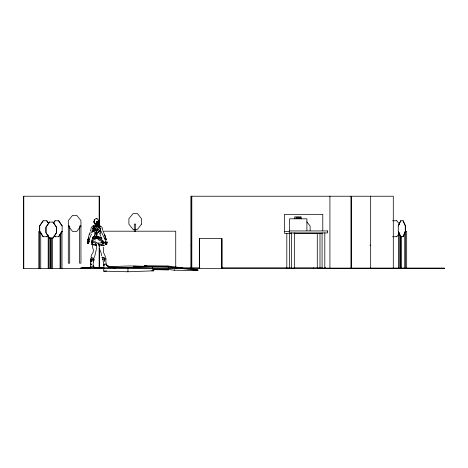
<?xml version="1.0" encoding="UTF-8"?>
<svg xmlns="http://www.w3.org/2000/svg" width="468" height="468" viewBox="0 0 468 468"><rect width="100%" height="100%" fill="white"/><g stroke="black" fill="none" stroke-linecap="round" stroke-linejoin="round"><path stroke-width="0.7" d="M96.642 233.573L96.654 232.192L96.63 236.083L96.993 232.181L96.66 236.147L96.747 232.233L96.396 231.432M96.56 235L96.554 235.983L96.847 233.631L96.507 233.62M88.902 240.049C87.557 238.715 88.265 240.259 88.042 239.382C88.627 240.768 87.153 238.949 88.388 240.102L88.902 240.049L88.704 239.616L89.031 239.827L88.668 240.125M152.72 266.579L152.679 269.65L168.597 269.808L168.638 266.731L133.392 266.274M96.478 245.051L96.291 249.567L94.431 257.499M88.042 242.974C88.674 242.032 86.545 242.828 87.697 242.576L88.405 242.196M93.916 228.01L94.811 227.015L93.91 227.974L94.15 231.169M105.224 258.681L105.99 258.798L105.867 261.881L106.546 264.946L106.177 264.256L107.447 265.853L108.213 265.999L106.716 265.725L108.213 265.999M99.842 227.062L100.175 226.202L99.778 228.6L100.404 229.384M98.14 229.876L97.742 230.431M96.104 227.419L95.753 225.956M103.293 247.046L103.492 252.404L105.511 256.838M106.768 244.372L106.792 243.927M98.391 223.306L98.338 224.359L98.888 222.142L98.456 221.85M90.64 266.953L90.798 258.816L94.091 259.512L93.062 264.098L93.577 266.052M90.95 266.918L90.985 266.198L90.997 267.333M103.095 245.53L103.124 245.092M182.924 267.907L167.866 266.005L144.208 265.707L144.167 266.427L167.825 266.725L177.144 267.901M167.825 266.725L167.866 266.005M186.51 268.357L197.982 269.808L197.941 270.527L174.277 270.223L174.324 269.51M98.818 221.967L98.976 222.774C98.689 222.259 99.696 222.119 98.485 220.843L98.73 221.124L98.303 221.382M96.051 233.585L96.156 232.175L95.94 233.643L96.379 236.147L96.086 235.03M88.212 239.873L88.042 239.382M97.011 221.294L96.683 223.891L97.011 221.294L97.683 222.499L96.338 223.61L96.484 223.09L97.619 222.622L95.747 223.213L96.232 223.435L95.747 223.213M87.3 242.629L87.838 243.056M106.289 244.004L106.347 243.301M96.367 226.214L95.741 226.214L96.367 225.839M98.719 222.189L98.561 223.025M87.311 242.055L87.264 242.447L87.978 242.471L87.896 243.003L88.054 242.447L88.089 242.927M91.096 256.721L91.693 254.668L93.097 252.492L93.413 250.14L92.594 247.32L92.465 242.319L95.127 242.88L96.853 242.5M96.56 235L96.443 236.007L96.232 235.006L96.455 236.1L96.426 235.006M98.409 226.974L98.602 225.81L100 225.734L100.281 226.255M95.776 230.045C94.981 231.66 94.355 229.022 94.758 228.156L95.7 227.98L95.776 230.045L95.601 228.127M100.164 230.426L100 231.642L99.795 230.431L100.561 230.197M87.896 239.78L89.207 234.468M98.479 223.09L98.637 221.908L98.742 222.569M96.156 232.175L95.952 233.596L96.396 236.012L96.624 232.157L96.531 236.106L96.385 232.216L96.309 235.082L96.11 233.649M99.257 231.432L98.274 232.461L99.017 231.841L99.473 230.057M89.131 239.54L88.505 239.598L89.131 239.54L91.453 234.17M95.32 224.95L94.998 223.956M92.875 226.196L93.114 229.542L92.483 228.524L92.506 228.916M92.962 230.01L92.717 231.391L91.769 232.918M107.084 242.313L106.944 243.097L106.932 241.576M87.481 241.593L87.785 239.961M94.32 222.452L94.255 221.861L94.302 222.347M106.242 242.81L106.277 242.336M88.405 238.557L88.639 237.557M100.655 235.814L99.924 233.889L100.521 231.397M99.912 233.936L100.146 232.97M90.675 230.654L91.231 227.735L91.921 226.764M105.212 239.546C106.926 238.253 105.961 240.915 105.651 239.71L105.335 240.025M87.264 242.447C89.113 242.658 86.522 242.254 87.703 242.599L87.797 243.138L87.908 242.471L87.984 242.845M87.797 243.138L87.99 242.447M92.483 242.009L91.716 244.512L92.477 242.535M89.774 233.421L90.189 232.081M95.49 244.296L95.946 242.839M95.683 230.04L95.525 230.525L94.846 230.069M106.458 243.067L106.61 242.617M105.745 243.857L105.23 243.851L105.867 243.81M105.75 243.506L107.014 242.699L106.371 243.015M92.459 231.414L92.799 230.478M94.238 221.972L94.138 222.581L93.852 221.943L94.384 220.598M105.633 242.067L105.815 241.599M402.983 236.72L405.276 231.321L405.276 225.927L402.983 220.761M405.51 231.321L403.217 236.72L400.62 236.72L398.28 231.362L398.28 225.927L400.62 220.761L403.217 220.761L405.51 225.927L405.51 268.462M101.205 237.042L95.729 236.656M400.854 220.761L398.28 225.927M92.407 244.641L94.39 245.162L96.595 244.975M89.417 234.585L90.008 233.333M106.622 243.512L106.599 242.564L106.008 242.295L106.248 242.927L106.008 242.295M94.255 235.656L94.805 234.023L94.536 233.128M104.387 264.59L104.744 263.87M93.29 261.115L94.091 259.512L93.068 259.12M98.496 232.064L99.345 230.952M96.402 223.376L95.911 224.944L97.034 224.266L94.869 223.651L95.905 223.909M105.224 264.607L105.721 263.753M106.932 243.196L106.657 244.431M98.883 222.195L98.444 222.218L98.637 221.908M93.378 236.796L92.658 237.966L93.097 238.551M95.601 225.488L94.94 226.138M46.665 236.72L47.432 235.521M47.97 234.918L46.823 236.72L43.103 236.72L39.581 231.362M52.978 238.036L56.435 232.643L56.435 227.249L52.978 222.084M56.587 232.643L53.13 238.036L49.409 238.036L45.882 232.684L45.882 227.249L49.409 222.084L53.13 222.084L56.587 227.249L56.435 232.643M58.553 236.72L62.156 231.321L62.156 225.927L58.705 220.761L54.99 220.761L53.422 223.06M62.156 231.321L58.705 236.72L54.99 236.72L54.206 235.527M89.388 241.511L88.218 242.412L88.247 242.003L89.388 241.511L89.657 241.985L89.066 241.377M98.397 222.54L98.637 222.195M39.581 268.515L39.581 225.927L43.103 220.761L46.823 220.761L48.736 223.634M43.255 236.72L39.733 231.362L39.733 225.927L43.255 220.761M49.561 238.036L46.034 232.684L46.034 227.249L49.561 222.084M53.574 223.06L55.142 220.761M87.311 242.102L88.101 240.961M105.592 239.546L106.16 239.13L105.587 239.546L106.365 239.645L105.47 237.545L105.973 239.101M102.609 241.663L100.187 243.038L98.075 243.202M396.759 236.72L398.841 234.023M95.642 224.862L95.256 224.529M97.9 229.952L98.21 229.864L96.958 229.952M101.901 239.166L102.118 238.891L98.842 238.668L97.724 237.065L93.296 236.96M98.567 228.068L99.754 226.009L98.806 225.64L99.169 226.307M105.914 241.857L105.68 242.114L105.581 241.394M100.45 231.022L99.216 231.607M100.45 230.309L99.193 230.853M101.439 237.756L96.349 236.995L94.811 238.37M96.431 236.726L97.163 236.007M102.264 258.412L103.644 257.792L105.622 257.78M97.092 225.079L97.794 224.634L97.092 225.079L97.373 224.927M95.741 226.214L95.15 225.991L95.718 225.828L95.045 225.798M94.203 221.908L93.969 222.294L94.437 222.171M94.22 221.539L93.974 221.738L94.466 221.616M106.213 239.154L106.365 239.645L106.09 239.312L106.177 239.78L105.505 240.049M101.451 242.564L101.989 242.243M102.983 259.623L102.445 259.442L105.048 258.57M105.511 259.149L105.99 258.798M96.507 223.189L97.619 222.622M96.496 227.436L97.034 227.167M95.226 218.989L96.379 218.626L98.093 219.375M102.966 243.881L98.613 244.653L97.794 242.822L98.549 244.524L98.871 244.395M99.017 245.302L102.439 245.039M96.045 223.183L96.431 224.014L97.075 222.856M96.712 231.291L96.554 231.379C95.577 231.18 97.841 231.566 96.548 230.642M92.763 241.769L95.601 241.108M96.905 231.303L96.367 231.286M92.611 238.189L94.957 238.148L93.606 238.089M96.888 225.313L97.315 225.248M104.165 242.652L104.534 242.605L103.644 242.693M104.294 243.167L103.738 243.214M96.981 223.991L98.093 223.961L96.431 224.014M94.009 231.888L93.717 230.683M102.884 243.319L102.422 243.348L102.34 242.822M102.989 245.612L104.27 245.524M95.15 225.991L95.77 225.956M102.907 245.121L104.194 245.045M102.58 242.816L102.972 243.951M93.606 236.638L95.133 236.627L94.302 235.62M107.991 266.76L129.513 265.947L153.779 266.584L127.951 267.556L108.681 267.053M103.1 260.307L103.937 265.689L103.937 264.654L103.685 271.136L106.558 271.031M103.685 271.136L127.951 271.773L153.779 270.802L153.779 269.392M94.378 223.581L94.343 221.844M103.03 241.108L103.457 241.096M103.609 241.348L103.99 241.336M102.352 242.137L103.399 242.114M102.685 242.915L103.726 242.892M102.843 243.319L103.176 243.307M103.557 243.301L103.884 243.29M102.773 243.752L103.814 243.729M392.57 220.761L396.811 220.761M62.156 225.927L58.553 220.761M102.861 231.198L175.734 231.198L175.734 267.795M39.973 231.373L38.809 231.373L38.809 268.515M284.486 231.391L289.546 231.391M398.28 231.362L400.854 236.72M405.276 231.321L406.674 231.321L406.674 268.462M291.933 233.345L284.486 233.345L284.491 214.338L322.78 214.338L322.78 230.677M293.881 233.345L322.054 233.345M392.57 236.72L396.811 236.72M191.038 245.203L191.81 245.203M369.983 245.203L370.679 245.203M91.237 267.766L80.859 267.766L80.859 268.515M93.694 267.766L102.644 267.766M133.766 267.766L114.116 267.766L114.116 268.515M133.374 267.831L199.865 267.831M221.621 267.831L291.763 267.831M293.828 267.831L322.224 267.813M399.198 268.065L322.083 268.117L322.083 232.9M400.655 268.065L405.036 268.065M406.493 268.065L444.425 268.065L444.425 268.515M23.4 268.515L444.6 268.515M286.814 268.562L289.528 268.562M317.281 268.562L319.995 268.562M98.473 236.79L97.092 236.79M96.355 230.443L96.929 230.531L97.069 229.741L96.759 230.449M133.438 266.251L144.296 266.356M193.682 269.755L197.268 269.796M151.456 266.462L155.037 266.52M153.568 269.574L168.597 269.808M94.378 236.615L95.133 236.627M93.541 236.831L93.173 236.79L92.453 237.96L92.892 238.545M151.638 270.744L153.779 270.802M97.718 237.112L96.747 237.013L96.624 238.668L97.11 238.709L97.297 237.095L96.999 237.083M94.296 231.052L93.506 230.97L93.185 230.081M92.067 257.845C88.236 257.265 96.741 258.892 93.208 258.043M108.073 267L108.769 267.082M180.73 268.357L197.941 270.527M144.208 265.707L147.081 266.07M167.111 269.322L174.277 270.223M96.121 243.828C97.631 244.495 93.161 244.495 92.278 244.015L92.465 242.319L92.945 242.512M92.12 241.231L91.728 241.16L95.735 238.838L96.332 237.902L95.355 237.972L91.5 240.23L91.892 240.318M97.028 225.775L98.303 226.231L98.204 225.915L96.975 226.167L97.59 225.693M102.445 259.442L102.913 259.564M96.221 245.115L95.32 244.834L95.513 245.185M102.211 241.78L98.695 239.944L97.35 237.978L102.51 240.88M94.559 232.198L95.478 232.672M97.894 220.013L98.268 220.206M93.717 266.093L93.395 265.923L94.068 266.848M102.281 240.441L102.796 240.798M88.002 239.827L88.388 240.102M94.325 228.168L93.541 227.401L93.05 225.886L94.22 225.763L94.448 226.132M101.316 226.565L102.094 227.524L102.837 230.431M306.803 221.85L310.114 225.98L310.114 230.701M87.639 243.12L87.879 243.418M396.759 220.761L399.52 224.207M98.619 221.305L99.157 221.686L98.701 220.615M46.665 220.761L48.584 223.634M93.22 226.132L93.05 225.886L94.179 225.915L94.361 227.033M54.358 235.527L55.142 236.72M92.19 241.342L92.237 244.384M100 249.912L101.263 253.369L101.451 255.815M100.275 229.794L105.072 239.505M104.294 234.263L104.949 235.72M98.929 245.454L99.491 246.706M105.651 237.604L103.405 231.847M94.419 223.195L94.565 223.85L94.361 223.195M93.74 231.683L93.471 230.718M104.259 258.745L104.791 260.547L104.06 261.15C105.236 261.103 104.504 259.746 104.44 258.845M89.259 240.523L89.417 241.055M97.777 229.109C98.502 232.818 95.226 227.46 97.707 228.039L98.017 229.952L97.701 228.589M93.916 267.164L94.009 267.515M98.625 221.189L98.766 221.744M91.494 264.005L91.658 264.672M100.538 229.823L100.848 231.169M90.956 230.566L91.301 232.222M92.541 265.836L92.711 266.959M96.677 231.479L96.794 232.251M102.978 242.951L103.03 243.664L103.03 242.945M103.949 242.208L103.995 242.898L103.972 242.231M105.095 235.585L105.183 239.593M404.738 232.052L404.738 268.462M401.146 236.422L401.146 268.462M400.871 236.422L400.871 268.462M400.45 235.743L400.45 268.515M399.286 232.83L399.286 268.515M398.514 231.373L398.514 268.515M393.29 268.515L393.29 196.227L351.532 196.227L351.532 268.515M370.674 196.227L370.674 268.515M351.439 268.515L351.439 196.227L190.88 196.227L190.88 267.784M350.947 196.227L350.947 268.515M329.917 196.227L329.917 268.515M325.57 268.515L325.57 267.813L325.026 267.813L325.026 268.515M324.804 232.9L324.804 268.515M319.995 233.345L319.995 267.842M317.281 233.345L317.281 267.842M313.519 267.831L313.519 268.515M306.914 230.689L306.914 218.813L289.587 218.813L289.587 230.689M301.146 218.813L301.146 216.854L294.723 216.854L294.723 218.813M294.337 232.9L294.337 268.117L291.623 268.117L291.623 232.9M289.528 233.345L289.528 267.842M286.814 233.345L286.814 267.842M221.99 268.515L221.99 238.604L199.327 238.604L199.327 268.515M221.791 238.604L221.791 268.515M221.686 238.604L221.686 268.515M199.631 238.604L199.631 268.515M199.432 238.604L199.426 268.515M191.81 196.227L191.81 267.784M191.658 196.227L191.658 267.784M191.348 196.227L191.348 267.784M135.673 231.391L135.673 224.108L134.275 224.108L134.275 231.391M127.951 267.556L127.951 271.773M115.227 267.766L115.227 268.515M113.888 268.515L113.888 267.795L82.684 267.795L82.684 268.515M99.292 226.161L99.292 196.227L23.675 196.227L23.675 268.515M99.292 248.069L99.292 267.784M99.198 196.227L99.198 226.161M99.198 245.144L99.198 267.784M81.964 267.766L81.964 268.515M62.004 231.321L62.004 268.462M60.84 232.777L60.84 268.462M60.068 234.234L60.068 268.462M52.632 237.931L52.632 268.515M51.462 237.931L51.462 268.515M50.696 237.931L50.696 268.515M50.117 237.879L50.117 268.462M48.953 237.147L48.953 268.462M48.181 235.691L48.181 268.462M40.745 232.105L40.745 268.515M23.769 196.227L23.769 268.515M98.543 222.932L97.835 225.517L98.672 221.797L98.368 223.897L98.543 222.932M97.285 221.463L96.899 222.569L97.285 221.463M96.788 233.678L96.613 236.065L96.747 232.233L96.788 233.678M94.343 220.118L94.261 222.154L94.255 219.744L94.893 219.65L94.255 219.744L94.343 220.118M87.428 241.915L87.381 242.365L88.247 242.295L87.381 242.365L87.428 241.915M92.161 259.29L92.015 260.114L92.161 259.29M88.511 243.284L88.195 243.062L88.505 243.313M97.046 222.786L96.759 223.996L97.046 222.786M92.436 240.997L91.646 242.734L91.535 242.237L92.436 240.997M102.199 257.143L101.925 257.64L103.644 257.792L102.199 257.143M97.859 238.364L97.859 238.908L98.403 238.499L97.859 238.364M100.883 228.676L100.298 229.449L99.871 228.624L100.883 228.676M80.946 225.991L76.805 231.391L72.528 231.391L68.305 226.032L69.703 226.044L69.703 263.186L68.305 263.186L68.305 220.598L72.528 215.432L76.805 215.432L80.946 220.598L80.946 263.133L79.548 263.133L79.548 225.991L80.946 225.991M141.547 224.108L137.405 229.501L133.128 229.501L128.905 224.149L128.905 218.714L133.128 213.548L137.405 213.548L141.547 218.714L141.547 224.108M101.38 238.61L100.965 239.136L101.714 238.645L101.258 237.393L100.62 237.346L101.38 238.61M106.166 243.81L105.628 244.267L106.166 243.81M92.073 260.764L91.822 261.243L92.073 260.764M95.852 238.504L95.624 238.744L95.191 238.259L95.852 238.504M97.672 236.814L97.052 237.112L96.449 236.749L97.672 236.814M101.872 245.179L101.252 245.337L101.872 245.179M93.799 236.632L94.442 236.597L93.799 236.632M106.096 239.218L106.283 239.739L106.096 239.218M95.659 230.911L95.074 230.935L95.022 230.548L95.659 230.911M300.433 217.497L295.963 217.497L295.963 218.334L300.433 218.334L300.433 217.497M327.582 230.94L289.294 230.94L289.294 232.9L327.582 232.9L327.582 230.94M88.007 242.389L87.446 242.295L88.007 242.389M96.958 218.731L96.39 218.632L96.958 218.731M98.508 227.179L97.976 226.974L98.953 227.764L98.508 227.179M91.061 264.695L90.792 263.929L91.061 264.695M90.979 261.94L90.698 258.933L90.979 261.94"/></g></svg>
